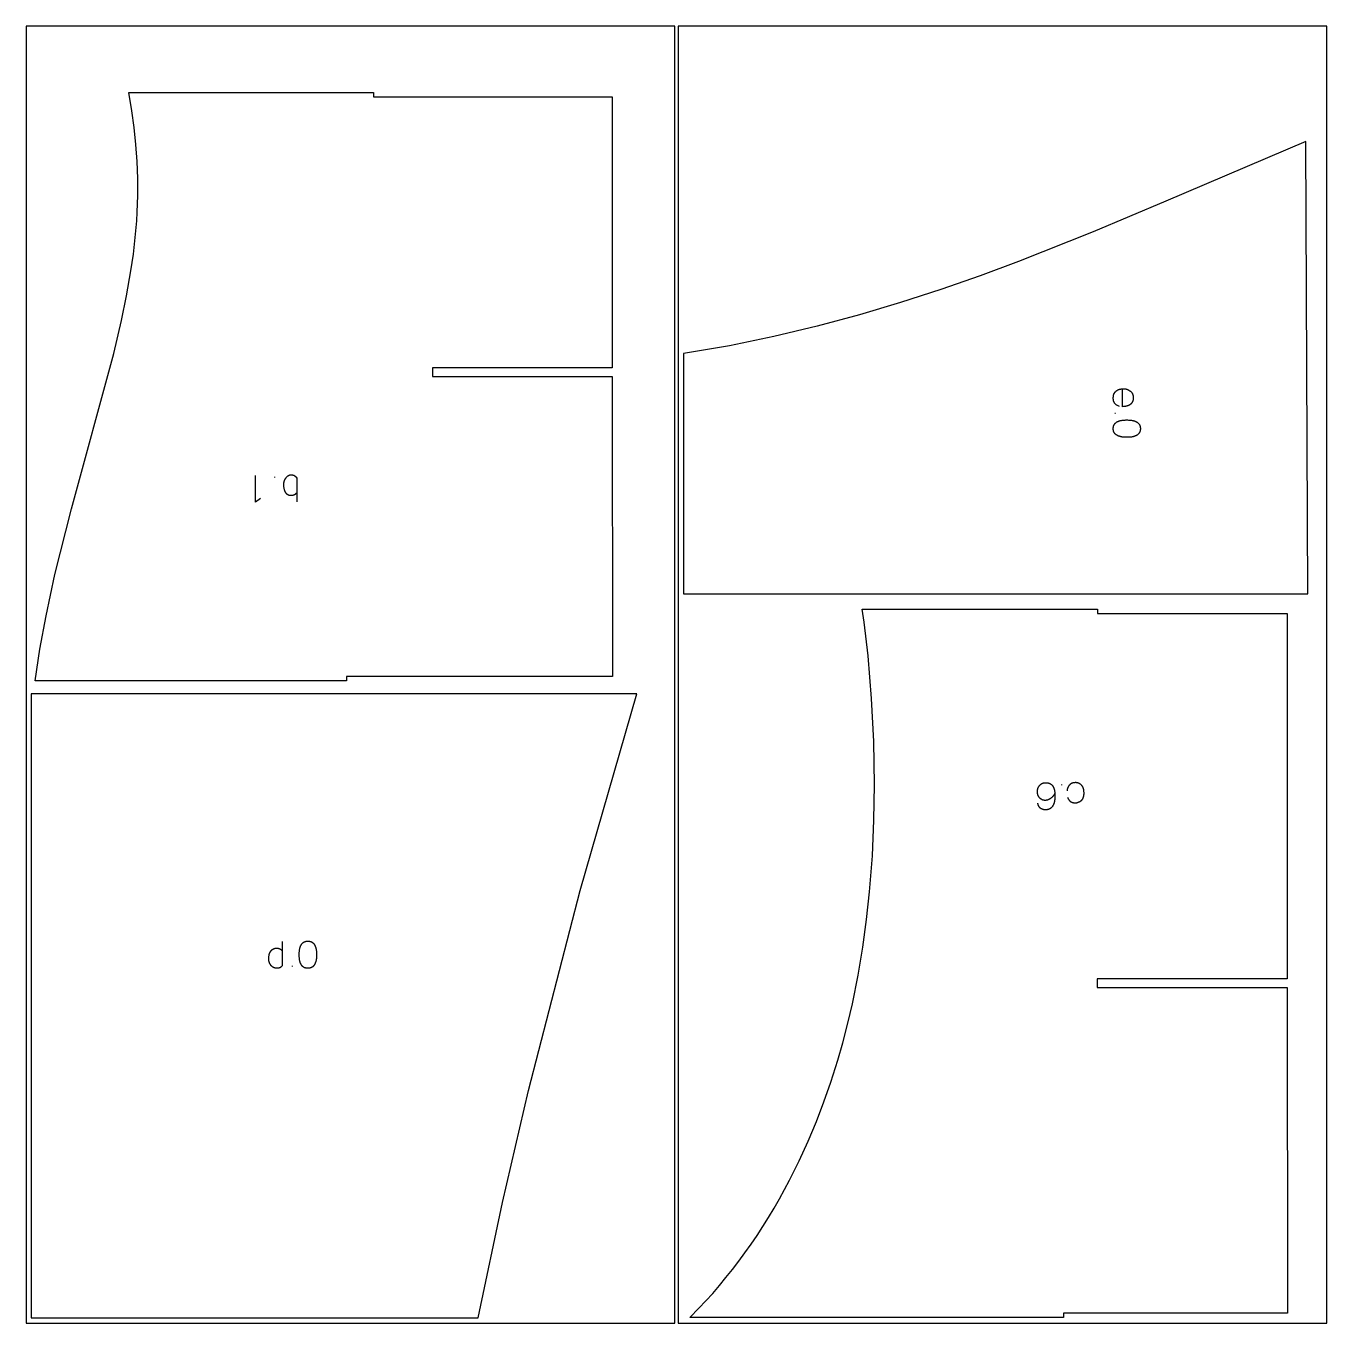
# Model space of a CAD drawing. Header units: millimetres. Extents: x 1718 to 33616, y 5029 to 7469.
# Drawn here: x 15212 to 17658, y 5029 to 7469 of the extents above; entities that cross this region are included whole.
import ezdxf

# ---------------------------------------------------------------- set-up
doc = ezdxf.new("R2010")
doc.units = ezdxf.units.MM
for name, color, linetype, true_color in [('ZZ_CORTE', 1, 'Continuous', 0xff0000), ('ZZ_GRABADO', 98, 'Continuous', 0x005600), ('ZZ_PANEL', 18, 'Continuous', 0x000000)]:
    doc.layers.add(name, color=color, linetype=linetype, true_color=true_color)

msp = doc.modelspace()

# ---------------------------------------------------------------- linework, layer by layer
at = {"layer": 'ZZ_CORTE'}
for points in [[(15404.8, 7344.4), (15865.5, 7344.4), (15865.5, 7336.2), (16313.8, 7336.2), (16314.1, 6826.4), (15975.9, 6826.4), (15975.9, 6809.9), (16314.2, 6809.9), (16314.5, 6245.7), (15814.3, 6245.7), (15814.3, 6237.4), (15229.1, 6237.4)], [(15229.1, 6237.4), (15238, 6296.7), (15249.4, 6359.5), (15266.1, 6437.4), (15297.2, 6561.2), (15376.7, 6853.1), (15391.2, 6914.9), (15400.9, 6961.5), (15409.1, 7008.4), (15413.6, 7039.8), (15417.2, 7071.3), (15419.9, 7102.9), (15420.9, 7118.8), (15421.5, 7134.7), (15421.9, 7150.6), (15422, 7166.5), (15421.8, 7182.5), (15420.6, 7214.3), (15418.3, 7246.2), (15414.9, 7278), (15410.6, 7309.7), (15404.8, 7344.4)], [(17618.9, 7251.8), (17355.1, 7139.7), (17218.9, 7082.3), (17078.3, 7026.2), (17005.9, 6999.3), (16932.1, 6973.5), (16856.5, 6948.9), (16779.1, 6925.8), (16699.8, 6904.5), (16618.3, 6885.1), (16534.5, 6867.8), (16448.4, 6853)], [(17622.1, 6401.2), (17618.9, 7251.8)], [(16448.4, 6853), (16448.4, 6575.3), (16448.4, 6401.2), (17622.1, 6401.2)], [(15221.7, 6213), (15221.7, 5039.2), (16062.3, 5039.2)], [(16062.3, 5039.2), (16107.5, 5255.7), (16156.5, 5466.5), (16253.9, 5842.9), (16360.4, 6212.6), (16360.5, 6212.9), (16360.5, 6213), (16360.5, 6213), (15221.7, 6213)]]:
    msp.add_lwpolyline(points, dxfattribs=at)
for points in [[(16460.3, 5039.6, 0), (16477.3, 5057, 0), (16490.3, 5070.8, 0), (16503.1, 5085, 0), (16515.6, 5099.6, 0), (16528, 5114.5, 0), (16540.2, 5129.7, 0), (16552.1, 5145.3, 0), (16563.8, 5161.2, 0), (16575.3, 5177.5, 0), (16586.5, 5194, 0), (16597.4, 5210.8, 0), (16608.1, 5227.8, 0), (16618.5, 5245.1, 0), (16628.6, 5262.6, 0), (16647.8, 5298.2, 0), (16665.9, 5334.5, 0), (16682.6, 5371.1, 0), (16698.1, 5408.1, 0), (16712.4, 5445.3, 0), (16725.4, 5482.5, 0), (16738.4, 5523.8, 0), (16747.8, 5556.5, 0), (16757.3, 5593.1, 0), (16765.8, 5629.5, 0), (16776.6, 5683.3, 0), (16785.5, 5736.3, 0), (16792.6, 5788.6, 0), (16798.2, 5840.3, 0), (16803.4, 5908.3, 0), (16806.4, 5975.3, 0), (16807.4, 6041.5, 0), (16806, 6123.3, 0), (16801.9, 6204.1, 0), (16795.2, 6284.1, 0), (16787.8, 6347.6, 0), (16784.4, 6372.3, 0)], [(16784.4, 6372.3, 0), (17226.8, 6372.3, 0), (17226.8, 6364, 0), (17583.3, 6364, 0), (17583.7, 5676.6, 0), (17226.4, 5676.6, 0), (17226.4, 5660.1, 0), (17583.7, 5660.1, 0), (17584.1, 5047.8, 0), (17162.7, 5047.8, 0), (17162.7, 5039.6, 0), (16460.3, 5039.6, 0)]]:
    msp.add_polyline3d(points, dxfattribs=at)
at = {"layer": 'ZZ_GRABADO'}
for points in [[(17268.3, 6753.3), (17267.1, 6753.8), (17265.9, 6754.4), (17264.6, 6755), (17263.4, 6755.7), (17263.1, 6755.8), (17262.8, 6756), (17262.5, 6756.2), (17262.2, 6756.4), (17261.9, 6756.6), (17261.6, 6756.8), (17261.3, 6757.1), (17261, 6757.3), (17260.8, 6757.6), (17260.5, 6757.9), (17260.2, 6758.2), (17260, 6758.5), (17259.7, 6758.8), (17259.5, 6759.1), (17259.2, 6759.4), (17259, 6759.8), (17258.7, 6760.1), (17258.5, 6760.5), (17258.3, 6760.8), (17258.1, 6761.2), (17257.9, 6761.6), (17257.7, 6762), (17257.6, 6762.4), (17257.4, 6762.8), (17257.3, 6763.2), (17257.2, 6763.6), (17257, 6764.1), (17256.9, 6764.5), (17256.8, 6765), (17256.8, 6765.4), (17256.7, 6765.9), (17256.6, 6766.3), (17256.6, 6766.8), (17256.5, 6767.3), (17256.5, 6767.8), (17256.5, 6768.2), (17256.5, 6768.7), (17256.5, 6769.2), (17256.5, 6769.7), (17256.5, 6770.1), (17256.5, 6770.6), (17256.5, 6771.1), (17256.6, 6771.5), (17256.6, 6772), (17256.7, 6772.5), (17256.7, 6773), (17256.8, 6773.4), (17256.9, 6773.9), (17257, 6774.4), (17257.1, 6774.8), (17257.2, 6775.3), (17257.3, 6775.7), (17257.5, 6776.1), (17257.6, 6776.6), (17257.8, 6777), (17258, 6777.4), (17258.2, 6777.8), (17258.4, 6778.2), (17258.6, 6778.6), (17258.9, 6779), (17259.1, 6779.4), (17259.4, 6779.8), (17259.7, 6780.1), (17260, 6780.5), (17260.3, 6780.8), (17260.6, 6781.2), (17260.9, 6781.5), (17261.3, 6781.8), (17261.6, 6782.1), (17261.9, 6782.4), (17262.2, 6782.7), (17262.6, 6783), (17262.9, 6783.3), (17263.3, 6783.5), (17263.6, 6783.8), (17264, 6784), (17264.3, 6784.2), (17264.7, 6784.4), (17265.1, 6784.6), (17265.5, 6784.8), (17265.8, 6785), (17266.2, 6785.2), (17266.6, 6785.3), (17267, 6785.5), (17267.4, 6785.6), (17267.8, 6785.8), (17268.2, 6785.9), (17268.7, 6786), (17269.1, 6786.1), (17269.5, 6786.2), (17270, 6786.3), (17270.4, 6786.3), (17270.9, 6786.4), (17271.3, 6786.4), (17271.8, 6786.5), (17272.2, 6786.5), (17275.7, 6786.6), (17277.3, 6786.6), (17278.8, 6786.6), (17279, 6786.6), (17279.2, 6786.5), (17279.4, 6786.5), (17279.6, 6786.5), (17279.7, 6786.5), (17279.9, 6786.4), (17280.1, 6786.4), (17280.3, 6786.4), (17280.5, 6786.3), (17280.7, 6786.3), (17281.1, 6786.2), (17281.6, 6786), (17282, 6785.9), (17282.4, 6785.7), (17282.9, 6785.6), (17283.3, 6785.4), (17283.8, 6785.2), (17284.3, 6784.9), (17284.8, 6784.7), (17285.3, 6784.4), (17285.8, 6784.1), (17286.3, 6783.8), (17286.7, 6783.5), (17287.2, 6783.2), (17287.6, 6782.9), (17288.1, 6782.6), (17288.5, 6782.3), (17288.9, 6782), (17289.2, 6781.7), (17289.6, 6781.4), (17289.9, 6781.1), (17290.3, 6780.7), (17290.6, 6780.4), (17290.7, 6780.3), (17290.8, 6780.1), (17291, 6779.9), (17291.1, 6779.8), (17291.2, 6779.6), (17291.3, 6779.4), (17291.5, 6779.3), (17291.6, 6779.1), (17291.8, 6778.8), (17292, 6778.4), (17292.2, 6778.1), (17292.4, 6777.7), (17292.5, 6777.4), (17292.7, 6777), (17292.9, 6776.6), (17293, 6776.3), (17293.1, 6775.9), (17293.3, 6775.5), (17293.4, 6775.1), (17293.5, 6774.8), (17293.6, 6774.4), (17293.7, 6774), (17293.8, 6773.6), (17293.8, 6773.2), (17293.9, 6772.8), (17294, 6772.4), (17294, 6772), (17294, 6771.6), (17294.1, 6771.2), (17294.1, 6770.8), (17294.1, 6770.4), (17294.1, 6769.9), (17294.1, 6769.5), (17294.1, 6769.1), (17294.1, 6768.7), (17294, 6768.3), (17294, 6767.9), (17294, 6767.5), (17293.9, 6767.1), (17293.8, 6766.7), (17293.8, 6766.3), (17293.7, 6765.9), (17293.6, 6765.5), (17293.5, 6765.1), (17293.4, 6764.7), (17293.3, 6764.3), (17293.1, 6763.9), (17293, 6763.5), (17292.8, 6763.1), (17292.7, 6762.8), (17292.5, 6762.4), (17292.3, 6762), (17292.1, 6761.7), (17291.9, 6761.3), (17291.7, 6761), (17291.5, 6760.6), (17291.3, 6760.3), (17291, 6759.9), (17290.8, 6759.6), (17290.5, 6759.3), (17290.3, 6759), (17290, 6758.7), (17289.8, 6758.4), (17289.5, 6758.1), (17289.2, 6757.9), (17288.9, 6757.6), (17288.6, 6757.4), (17288.3, 6757.1), (17288, 6756.9), (17287.7, 6756.7), (17287.4, 6756.5), (17287.1, 6756.3), (17286.7, 6756.1), (17286.4, 6755.9), (17286.1, 6755.7), (17285.7, 6755.6), (17285.4, 6755.4), (17285, 6755.2), (17284.7, 6755.1), (17284.3, 6754.9), (17283.9, 6754.8), (17283.5, 6754.7), (17283.2, 6754.5), (17282.8, 6754.4), (17282.4, 6754.3), (17282, 6754.2), (17281.6, 6754.1), (17281.2, 6754), (17280.3, 6753.8), (17279.5, 6753.7), (17277.7, 6753.4), (17275.8, 6753.2), (17273.9, 6753)], [(17273.9, 6753), (17273.9, 6786.5)], [(17259.7, 6741), (17260.8, 6741)], [(15652.4, 6580.1), (15643, 6573.6), (15643, 6623.6)], [(15679, 6621.1), (15679, 6620)], [(15721.9, 6618.9), (15720.2, 6620.3), (15718.8, 6621.4), (15718.2, 6621.8), (15717.7, 6622.2), (15717.4, 6622.3), (15717.2, 6622.5), (15717, 6622.6), (15716.9, 6622.7), (15716.5, 6622.9), (15716.1, 6623.1), (15715.7, 6623.3), (15715.2, 6623.5), (15714.8, 6623.6), (15714.6, 6623.7), (15714.4, 6623.8), (15714.2, 6623.8), (15714, 6623.9), (15713.8, 6623.9), (15713.6, 6624), (15713.3, 6624), (15713.1, 6624.1), (15712.9, 6624.1), (15712.7, 6624.2), (15712.5, 6624.2), (15712.3, 6624.2), (15711.8, 6624.3), (15711.4, 6624.3), (15710.9, 6624.3), (15710.5, 6624.3), (15710, 6624.3), (15709.6, 6624.3), (15709.4, 6624.3), (15709.2, 6624.3), (15708.9, 6624.2), (15708.7, 6624.2), (15708.5, 6624.2), (15708.3, 6624.1), (15708.1, 6624.1), (15707.9, 6624.1), (15707.7, 6624), (15707.5, 6624), (15707.3, 6623.9), (15707.1, 6623.8), (15706.9, 6623.8), (15706.7, 6623.7), (15706.5, 6623.7), (15706.3, 6623.6), (15706.1, 6623.5), (15705.9, 6623.4), (15705.7, 6623.3), (15705.5, 6623.2), (15705.3, 6623.2), (15705.1, 6623.1), (15704.9, 6623), (15704.7, 6622.8), (15704.4, 6622.6), (15704, 6622.4), (15703.6, 6622.1), (15703.3, 6621.9), (15702.9, 6621.6), (15702.5, 6621.3), (15702.2, 6621), (15701.8, 6620.7), (15701.5, 6620.3), (15701.1, 6620), (15700.8, 6619.6), (15700.5, 6619.2), (15700.1, 6618.8), (15699.8, 6618.4), (15699.5, 6617.9), (15699.2, 6617.5), (15698.9, 6617), (15698.5, 6616.5), (15698.2, 6616.1), (15698.1, 6615.8), (15698, 6615.6), (15697.8, 6615.3), (15697.7, 6615.1), (15697.6, 6614.8), (15697.5, 6614.6), (15697.4, 6614.3), (15697.3, 6614), (15697.2, 6613.8), (15697.1, 6613.5), (15697, 6613.2), (15696.9, 6612.9), (15696.8, 6612.6), (15696.7, 6612.3), (15696.6, 6611.7), (15696.4, 6611), (15696.3, 6610.3), (15696.2, 6609.6), (15696.2, 6608.9), (15696.1, 6608.2), (15696.1, 6607.4), (15696, 6606.6), (15696, 6605.8), (15696, 6604.9), (15696.1, 6604), (15696.1, 6603.2), (15696.2, 6602.3), (15696.4, 6601.2), (15696.5, 6600.1), (15696.7, 6599.1), (15696.9, 6598.1), (15697.2, 6597.2), (15697.3, 6596.7), (15697.4, 6596.3), (15697.6, 6595.8), (15697.7, 6595.4), (15697.9, 6595), (15698, 6594.6), (15698.2, 6594.2), (15698.3, 6593.8), (15698.5, 6593.5), (15698.7, 6593.1), (15698.9, 6592.8), (15699.1, 6592.4), (15699.3, 6592.1), (15699.5, 6591.8), (15699.7, 6591.5), (15699.9, 6591.2), (15700.1, 6590.9), (15700.3, 6590.6), (15700.6, 6590.4), (15700.8, 6590.1), (15700.9, 6590), (15701, 6589.9), (15701.2, 6589.8), (15701.3, 6589.7), (15701.5, 6589.5), (15701.8, 6589.3), (15702, 6589.1), (15702.2, 6588.9), (15702.5, 6588.7), (15702.7, 6588.6), (15703, 6588.4), (15703.2, 6588.2), (15703.5, 6588.1), (15703.7, 6587.9), (15704, 6587.8), (15704.2, 6587.7), (15704.5, 6587.5), (15704.8, 6587.4), (15705, 6587.3), (15705.3, 6587.2), (15705.5, 6587.1), (15705.8, 6587), (15706.1, 6586.9), (15706.4, 6586.8), (15706.6, 6586.8), (15706.9, 6586.7), (15707.2, 6586.6), (15707.5, 6586.6), (15707.7, 6586.5), (15708, 6586.5), (15708.3, 6586.4), (15708.6, 6586.4), (15708.9, 6586.4), (15709.2, 6586.4), (15709.5, 6586.4), (15709.7, 6586.4), (15710.1, 6586.4), (15710.5, 6586.4), (15710.9, 6586.4), (15711.3, 6586.4), (15711.7, 6586.5), (15712.2, 6586.5), (15712.6, 6586.6), (15713, 6586.7), (15713.4, 6586.7), (15713.7, 6586.8), (15714, 6586.9), (15714.4, 6587), (15714.7, 6587.1), (15715, 6587.2), (15715.3, 6587.3), (15715.6, 6587.4), (15715.9, 6587.5), (15716.2, 6587.6), (15716.5, 6587.8), (15716.8, 6587.9), (15717.1, 6588.1), (15717.4, 6588.3), (15717.6, 6588.4), (15718, 6588.7), (15718.2, 6588.8), (15718.5, 6589), (15718.9, 6589.3), (15719.4, 6589.7), (15721.9, 6591.9)], [(15721.9, 6574.1), (15721.9, 6618.9)], [(17146.6, 6025.3), (17146.2, 6024.7), (17145.9, 6024), (17145.4, 6023.4), (17145, 6022.8), (17144.6, 6022.2), (17144.2, 6021.6), (17143.7, 6021), (17143.3, 6020.5), (17142.8, 6019.9), (17142.3, 6019.4), (17141.8, 6018.9), (17141.3, 6018.4), (17140.8, 6017.9), (17140.2, 6017.4), (17139.7, 6016.9), (17139.2, 6016.5), (17138.5, 6016), (17137.9, 6015.5), (17137.5, 6015.3), (17137.2, 6015.1), (17136.9, 6014.9), (17136.6, 6014.7), (17136.2, 6014.5), (17135.9, 6014.4), (17135.6, 6014.2), (17135.2, 6014), (17134.9, 6013.9), (17134.6, 6013.7), (17134.2, 6013.6), (17133.9, 6013.5), (17133.6, 6013.3), (17133.3, 6013.2), (17132.9, 6013.1), (17132.6, 6013), (17132.3, 6012.9), (17131.9, 6012.9), (17131.6, 6012.8), (17131.3, 6012.7), (17130.9, 6012.6), (17130.6, 6012.6), (17130.2, 6012.6), (17129.9, 6012.5), (17129.6, 6012.5), (17129.2, 6012.5), (17128.9, 6012.5), (17128.6, 6012.5), (17128.2, 6012.5), (17127.7, 6012.5), (17127.3, 6012.5), (17126.9, 6012.5), (17126.6, 6012.6), (17126.2, 6012.6), (17125.8, 6012.7), (17125.4, 6012.8), (17125, 6012.8), (17124.7, 6012.9), (17124.3, 6013), (17123.9, 6013.1), (17123.6, 6013.3), (17123.2, 6013.4), (17122.9, 6013.5), (17122.6, 6013.7), (17122.2, 6013.8), (17121.9, 6014), (17121.6, 6014.2), (17121.2, 6014.4), (17120.9, 6014.6), (17120.6, 6014.8), (17120.3, 6015), (17120, 6015.2), (17119.7, 6015.4), (17119.4, 6015.7), (17119.1, 6015.9), (17118.9, 6016.2), (17118.6, 6016.5), (17118.3, 6016.7), (17118, 6017), (17117.8, 6017.3), (17117.5, 6017.6), (17117.3, 6017.9), (17117.1, 6018.2), (17116.8, 6018.5), (17116.6, 6018.8), (17116.4, 6019.1), (17116.2, 6019.5), (17116, 6019.8), (17115.9, 6020.1), (17115.7, 6020.4), (17115.5, 6020.8), (17115.4, 6021.1), (17115.2, 6021.4), (17115.1, 6021.8), (17114.9, 6022.1), (17114.8, 6022.5), (17114.7, 6022.8), (17114.6, 6023.2), (17114.5, 6023.5), (17114.4, 6023.9), (17114.3, 6024.3), (17114.2, 6024.7), (17114.1, 6025), (17114.1, 6025.4), (17114, 6025.8), (17114, 6026.2), (17113.9, 6026.6), (17113.9, 6027), (17113.8, 6027.4), (17113.8, 6027.8), (17113.8, 6028.2), (17113.8, 6028.7), (17113.8, 6029.1), (17113.8, 6029.5), (17113.9, 6030), (17113.9, 6030.4), (17113.9, 6030.8), (17114, 6031.3), (17114, 6031.7), (17114.1, 6032.1), (17114.1, 6032.5), (17114.2, 6032.9), (17114.3, 6033.3), (17114.4, 6033.7), (17114.5, 6034.1), (17114.6, 6034.5), (17114.7, 6034.9), (17114.9, 6035.3), (17115, 6035.6), (17115.1, 6036), (17115.3, 6036.4), (17115.5, 6036.7), (17115.6, 6037.1), (17115.8, 6037.4), (17116, 6037.8), (17116.2, 6038.1), (17116.4, 6038.4), (17116.6, 6038.8), (17116.8, 6039.1), (17117, 6039.4), (17117.3, 6039.7), (17117.5, 6040), (17117.7, 6040.4), (17118, 6040.7), (17118.3, 6041), (17118.6, 6041.3), (17118.9, 6041.6), (17119.1, 6041.8), (17119.4, 6042.1), (17119.7, 6042.4), (17120.1, 6042.6), (17120.4, 6042.9), (17120.7, 6043.1), (17121, 6043.3), (17121.3, 6043.5), (17121.7, 6043.7), (17122, 6043.9), (17122.4, 6044.1), (17122.7, 6044.3), (17123.1, 6044.5), (17123.4, 6044.6), (17123.8, 6044.8), (17124.2, 6044.9), (17124.5, 6045), (17124.9, 6045.1), (17125.3, 6045.2), (17125.7, 6045.3), (17126.1, 6045.4), (17126.5, 6045.5), (17126.9, 6045.5), (17127.3, 6045.6), (17127.7, 6045.6), (17128.1, 6045.7), (17128.6, 6045.7), (17129, 6045.7), (17129.4, 6045.7), (17130, 6045.7), (17130.5, 6045.7), (17131, 6045.7), (17131.5, 6045.6), (17132, 6045.6), (17132.5, 6045.5), (17133, 6045.4), (17133.5, 6045.3), (17134, 6045.2), (17134.4, 6045.1), (17134.9, 6045), (17135.3, 6044.9), (17135.8, 6044.7), (17136.2, 6044.6), (17136.6, 6044.4), (17137, 6044.2), (17137.4, 6044), (17137.8, 6043.8), (17138.2, 6043.6), (17138.6, 6043.4), (17139, 6043.1), (17139.3, 6042.9), (17139.7, 6042.6), (17140, 6042.3), (17140.4, 6042), (17140.7, 6041.7), (17141, 6041.4), (17141.3, 6041.1), (17141.6, 6040.7), (17141.9, 6040.4), (17142.2, 6040), (17142.5, 6039.7), (17142.7, 6039.3), (17143, 6038.9), (17143.2, 6038.5), (17143.5, 6038.1), (17143.7, 6037.6), (17143.9, 6037.2), (17144.2, 6036.7), (17144.4, 6036.3), (17144.6, 6035.8), (17144.8, 6035.3), (17144.9, 6034.8), (17145.1, 6034.3), (17145.3, 6033.7), (17145.4, 6033.2), (17145.6, 6032.7), (17145.7, 6032.1), (17145.9, 6031.5), (17146, 6030.9), (17146.2, 6029.7), (17146.4, 6028.5), (17146.5, 6027.2), (17146.7, 6025.8), (17146.7, 6024.4), (17146.8, 6023), (17146.8, 6021.5), (17146.8, 6019.8), (17146.7, 6018.2), (17146.7, 6016.7), (17146.5, 6015.2), (17146.4, 6013.8), (17146.2, 6012.4), (17146, 6011), (17145.7, 6009.8), (17145.6, 6009.1), (17145.4, 6008.5), (17145.2, 6007.9), (17145.1, 6007.3), (17144.9, 6006.8), (17144.7, 6006.2), (17144.5, 6005.7), (17144.3, 6005.1), (17144.1, 6004.6), (17143.9, 6004.1), (17143.6, 6003.6), (17143.4, 6003.1), (17143.1, 6002.7), (17142.9, 6002.2), (17142.6, 6001.8), (17142.3, 6001.4), (17142, 6001), (17141.8, 6000.6), (17141.4, 6000.2), (17141.1, 5999.8), (17140.8, 5999.4), (17140.5, 5999.1), (17140.2, 5998.8), (17139.8, 5998.4), (17139.5, 5998.1), (17139.1, 5997.8), (17138.7, 5997.5), (17138.3, 5997.3), (17137.9, 5997), (17137.5, 5996.8), (17137.1, 5996.6), (17136.7, 5996.3), (17136.3, 5996.1), (17135.9, 5995.9), (17135.4, 5995.8), (17135, 5995.6), (17134.5, 5995.5), (17134, 5995.3), (17133.6, 5995.2), (17133.1, 5995.1), (17132.6, 5995), (17132.1, 5994.9), (17131.6, 5994.8), (17131, 5994.8), (17130.5, 5994.7), (17130, 5994.7), (17129.4, 5994.7), (17128.9, 5994.7), (17128.5, 5994.7), (17128.1, 5994.7), (17127.8, 5994.7), (17127.4, 5994.7), (17127.1, 5994.7), (17126.7, 5994.8), (17126.4, 5994.8), (17126, 5994.9), (17125.7, 5994.9), (17125.4, 5995), (17125.1, 5995.1), (17124.7, 5995.1), (17124.4, 5995.2), (17124.1, 5995.3), (17123.8, 5995.4), (17123.5, 5995.5), (17123.2, 5995.6), (17122.9, 5995.7), (17122.6, 5995.8), (17122.3, 5996), (17122, 5996.1), (17121.8, 5996.2), (17121.5, 5996.4), (17121.2, 5996.5), (17121, 5996.7), (17120.7, 5996.8), (17120.4, 5997), (17120.2, 5997.2), (17119.9, 5997.4), (17119.7, 5997.6), (17119.4, 5997.8), (17119.2, 5998), (17119, 5998.2), (17118.7, 5998.4), (17118.5, 5998.6), (17118.3, 5998.8), (17118.1, 5999.1), (17117.9, 5999.3), (17117.7, 5999.5), (17117.5, 5999.8), (17117.3, 6000), (17117.2, 6000.3), (17117, 6000.6), (17116.8, 6000.8), (17116.7, 6001.1), (17116.5, 6001.4), (17116.3, 6001.6), (17116.2, 6001.9), (17116.1, 6002.2), (17115.9, 6002.5), (17115.8, 6002.8), (17115.7, 6003.1), (17115.6, 6003.4), (17115.5, 6003.7), (17115.4, 6004), (17115.3, 6004.4), (17115.2, 6004.7), (17115.1, 6005), (17115, 6005.4), (17114.9, 6005.7), (17114.9, 6006), (17114.8, 6006.4), (17114.7, 6006.8), (17114.7, 6007.1)], [(17170.6, 6018.3), (17171, 6017.2), (17171.2, 6016.7), (17171.4, 6016.2), (17171.7, 6015.7), (17171.9, 6015.3), (17172.1, 6014.8), (17172.4, 6014.4), (17172.5, 6014.2), (17172.6, 6014), (17172.7, 6013.8), (17172.9, 6013.6), (17173, 6013.4), (17173.2, 6013.2), (17173.5, 6012.8), (17173.8, 6012.4), (17174.2, 6011.9), (17174.6, 6011.5), (17175, 6011.1), (17175.2, 6010.9), (17175.4, 6010.7), (17175.6, 6010.5), (17175.8, 6010.4), (17176.1, 6010.2), (17176.3, 6010), (17176.6, 6009.9), (17176.8, 6009.7), (17177.1, 6009.6), (17177.3, 6009.4), (17177.6, 6009.3), (17177.9, 6009.1), (17178.2, 6009), (17178.5, 6008.9), (17178.8, 6008.8), (17179.1, 6008.7), (17179.7, 6008.5), (17180.3, 6008.4), (17180.9, 6008.2), (17181.5, 6008.1), (17182.1, 6008), (17182.7, 6007.9), (17183, 6007.9), (17183.3, 6007.9), (17183.5, 6007.8), (17183.8, 6007.8), (17184.4, 6007.8), (17185, 6007.8), (17185.5, 6007.8), (17186.1, 6007.9), (17186.6, 6007.9), (17186.9, 6007.9), (17187.1, 6008), (17187.4, 6008), (17187.6, 6008.1), (17187.9, 6008.1), (17188.1, 6008.2), (17188.6, 6008.3), (17189.1, 6008.4), (17189.6, 6008.6), (17190.1, 6008.8), (17190.6, 6009), (17191.1, 6009.2), (17191.7, 6009.4), (17192.2, 6009.7), (17192.8, 6009.9), (17193.4, 6010.2), (17193.9, 6010.5), (17194.4, 6010.8), (17195, 6011.1), (17195.5, 6011.5), (17196, 6011.8), (17196.5, 6012.2), (17196.6, 6012.3), (17196.7, 6012.4), (17196.9, 6012.5), (17197, 6012.6), (17197.1, 6012.7), (17197.2, 6012.8), (17197.3, 6012.9), (17197.5, 6013), (17197.6, 6013.2), (17197.7, 6013.3), (17197.8, 6013.4), (17197.9, 6013.6), (17198, 6013.7), (17198.1, 6013.9), (17198.4, 6014.2), (17198.6, 6014.5), (17198.8, 6014.9), (17199, 6015.2), (17199.2, 6015.6), (17199.4, 6016), (17199.6, 6016.4), (17199.8, 6016.8), (17200, 6017.3), (17200.1, 6017.7), (17200.3, 6018.2), (17200.5, 6018.7), (17200.6, 6019.1), (17200.7, 6019.6), (17200.9, 6020.1), (17201, 6020.6), (17201.1, 6021.1), (17201.2, 6021.6), (17201.3, 6022.1), (17201.3, 6022.6), (17201.4, 6023.1), (17201.4, 6023.7), (17201.5, 6024.2), (17201.5, 6024.7), (17201.5, 6025.3), (17201.5, 6026.3), (17201.5, 6027.4), (17201.4, 6028.5), (17201.4, 6029.5), (17201.2, 6030.6), (17201.1, 6031.6), (17200.9, 6032.6), (17200.7, 6033.6), (17200.5, 6034.1), (17200.4, 6034.6), (17200.3, 6035.1), (17200.1, 6035.5), (17200, 6036), (17199.8, 6036.4), (17199.6, 6036.8), (17199.4, 6037.2), (17199.2, 6037.6), (17199, 6038), (17198.8, 6038.4), (17198.6, 6038.7), (17198.4, 6039.1), (17198.2, 6039.2), (17198.1, 6039.4), (17198, 6039.6), (17197.9, 6039.7), (17197.7, 6039.9), (17197.6, 6040), (17197.4, 6040.3), (17197.1, 6040.6), (17196.8, 6040.9), (17196.5, 6041.2), (17196.2, 6041.5), (17195.9, 6041.7), (17195.6, 6042), (17195.3, 6042.2), (17195, 6042.5), (17194.7, 6042.7), (17194.4, 6043), (17194, 6043.2), (17193.7, 6043.4), (17193.4, 6043.6), (17193, 6043.8), (17192.7, 6044), (17192.3, 6044.2), (17192, 6044.4), (17191.6, 6044.5), (17191.3, 6044.7), (17190.9, 6044.9), (17190.6, 6045), (17190.2, 6045.1), (17189.9, 6045.2), (17189.6, 6045.3), (17189.3, 6045.4), (17188.9, 6045.5), (17188.6, 6045.6), (17188.3, 6045.6), (17188, 6045.7), (17187.7, 6045.7), (17187.4, 6045.7), (17186.8, 6045.8), (17186.1, 6045.8), (17185.5, 6045.8), (17184.9, 6045.8), (17184.2, 6045.7), (17183.5, 6045.7), (17182.8, 6045.6), (17182.1, 6045.5), (17181.7, 6045.4), (17181.4, 6045.4), (17181, 6045.3), (17180.7, 6045.2), (17180.4, 6045.1), (17180, 6045), (17179.7, 6044.9), (17179.4, 6044.8), (17179.1, 6044.7), (17178.8, 6044.6), (17178.5, 6044.5), (17178.2, 6044.3), (17177.9, 6044.2), (17177.6, 6044.1), (17177.3, 6043.9), (17177, 6043.7), (17176.8, 6043.6), (17176.5, 6043.4), (17176.2, 6043.2), (17176, 6043), (17175.7, 6042.8), (17175.5, 6042.6), (17175.2, 6042.4), (17175, 6042.2), (17174.8, 6042), (17174.5, 6041.7), (17174.3, 6041.5), (17174.1, 6041.2), (17173.9, 6040.9), (17173.6, 6040.7), (17173.4, 6040.4), (17173.2, 6040.1), (17172.8, 6039.5), (17172.5, 6038.9), (17172.1, 6038.4), (17171.8, 6037.8), (17171.4, 6037.2), (17171.2, 6036.7), (17170.9, 6036.1), (17170.6, 6035.6), (17170.5, 6035.3), (17170.4, 6035), (17170.3, 6034.7), (17170.2, 6034.5), (17170.1, 6034.2), (17170.1, 6033.9), (17170, 6033.5), (17170, 6033.2), (17169.9, 6032.9), (17169.9, 6032.6), (17169.8, 6032.2), (17169.8, 6031.9), (17169.8, 6031.6), (17169.8, 6031.2), (17169.8, 6030.8), (17169.8, 6030.5)], [(17159.4, 6042.4), (17159.4, 6041.3)], [(15693.7, 5702.1), (15693.5, 5701.7), (15693.3, 5701.4), (15693.1, 5701.1), (15692.8, 5700.8), (15692.6, 5700.5), (15692.4, 5700.2), (15692.1, 5699.9), (15691.9, 5699.6), (15691.6, 5699.4), (15691.4, 5699.1), (15691.1, 5698.9), (15690.9, 5698.7), (15690.7, 5698.6), (15690.6, 5698.5), (15690.5, 5698.4), (15690.3, 5698.3), (15690.2, 5698.2), (15690, 5698.1), (15689.9, 5698), (15689.7, 5697.9), (15689.6, 5697.8), (15689.4, 5697.7), (15689.3, 5697.6), (15689.1, 5697.6), (15689, 5697.5), (15688.8, 5697.4), (15688.7, 5697.4), (15688.5, 5697.3), (15688.4, 5697.2), (15688.2, 5697.2), (15688, 5697.1), (15687.9, 5697), (15687.7, 5697), (15687.5, 5696.9), (15687.2, 5696.8), (15686.9, 5696.8), (15686.5, 5696.7), (15686.2, 5696.6), (15685.8, 5696.6), (15685.4, 5696.6), (15685.1, 5696.5), (15684.7, 5696.5), (15684.3, 5696.5), (15683.9, 5696.5), (15683.4, 5696.5), (15683, 5696.6), (15682.5, 5696.6), (15682.1, 5696.6), (15681.6, 5696.7), (15681.2, 5696.8), (15680.8, 5696.8), (15680.4, 5696.9), (15680, 5697), (15679.6, 5697.2), (15679.2, 5697.3), (15678.8, 5697.4), (15678.4, 5697.6), (15678, 5697.7), (15677.7, 5697.9), (15677.3, 5698.1), (15676.9, 5698.3), (15676.6, 5698.5), (15676.2, 5698.7), (15675.9, 5698.9), (15675.5, 5699.1), (15675.2, 5699.4), (15674.9, 5699.6), (15674.5, 5699.9), (15674.2, 5700.1), (15673.9, 5700.4), (15673.6, 5700.7), (15673.3, 5701), (15673, 5701.4), (15672.7, 5701.7), (15672.4, 5702), (15672.2, 5702.4), (15671.9, 5702.7), (15671.7, 5703), (15671.4, 5703.4), (15671.2, 5703.7), (15671, 5704), (15670.8, 5704.4), (15670.6, 5704.8), (15670.4, 5705.1), (15670.2, 5705.5), (15670, 5705.8), (15669.8, 5706.2), (15669.7, 5706.6), (15669.5, 5707), (15669.4, 5707.4), (15669.2, 5707.8), (15669.1, 5708.2), (15669, 5708.6), (15668.9, 5709), (15668.8, 5709.4), (15668.7, 5709.8), (15668.6, 5710.2), (15668.5, 5710.7), (15668.5, 5711.1), (15668.4, 5711.5), (15668.3, 5712), (15668.3, 5712.4), (15668.3, 5712.9), (15668.2, 5713.3), (15668.2, 5713.8), (15668.2, 5714.2), (15668.2, 5714.7), (15668.2, 5715.7), (15668.2, 5716.7), (15668.3, 5717.7), (15668.4, 5718.6), (15668.5, 5719.5), (15668.7, 5720.4), (15668.8, 5721.3), (15668.9, 5721.7), (15669, 5722.1), (15669.1, 5722.5), (15669.3, 5722.9), (15669.4, 5723.4), (15669.5, 5723.7), (15669.6, 5724.1), (15669.8, 5724.5), (15669.9, 5724.9), (15670.1, 5725.3), (15670.3, 5725.7), (15670.4, 5726), (15670.6, 5726.4), (15670.8, 5726.7), (15671, 5727.1), (15671.2, 5727.4), (15671.4, 5727.8), (15671.6, 5728.1), (15671.8, 5728.5), (15672.1, 5728.9), (15672.4, 5729.2), (15672.6, 5729.6), (15672.9, 5729.9), (15673.2, 5730.2), (15673.5, 5730.6), (15673.8, 5730.9), (15674.1, 5731.2), (15674.4, 5731.4), (15674.8, 5731.7), (15675.1, 5732), (15675.4, 5732.2), (15675.8, 5732.4), (15676.1, 5732.6), (15676.5, 5732.8), (15676.9, 5733), (15677.2, 5733.2), (15677.6, 5733.4), (15678, 5733.5), (15678.4, 5733.7), (15678.8, 5733.8), (15679.2, 5733.9), (15679.7, 5734), (15680.1, 5734.1), (15680.5, 5734.2), (15681, 5734.3), (15681.4, 5734.3), (15681.9, 5734.4), (15682.4, 5734.4), (15682.8, 5734.4), (15683.3, 5734.4), (15683.7, 5734.4), (15684.1, 5734.4), (15684.5, 5734.4), (15684.8, 5734.3), (15685.2, 5734.3), (15685.6, 5734.2), (15685.9, 5734.2), (15686.3, 5734.1), (15686.6, 5734), (15687, 5733.9), (15687.3, 5733.8), (15687.7, 5733.7), (15688, 5733.6), (15688.4, 5733.5), (15688.7, 5733.3), (15689, 5733.2), (15689.3, 5733), (15689.7, 5732.8), (15690, 5732.6), (15690.3, 5732.5), (15690.6, 5732.3), (15690.9, 5732), (15691.2, 5731.8), (15691.5, 5731.6), (15691.8, 5731.4), (15692.1, 5731.1), (15692.3, 5730.8), (15692.6, 5730.6), (15692.9, 5730.3), (15693.2, 5730), (15693.4, 5729.7), (15693.7, 5729.4)], [(15693.7, 5746.8), (15693.7, 5702.1)], [(15712.6, 5699.9), (15712.6, 5700.9)]]:
    msp.add_lwpolyline(points, dxfattribs=at)
for points in [[(17281.9, 6728.1), (17283.4, 6728.1), (17285, 6728), (17286.4, 6727.9), (17287.9, 6727.8), (17289.2, 6727.7), (17290.6, 6727.5), (17291.8, 6727.3), (17293.1, 6727.1), (17293.7, 6726.9), (17294.2, 6726.8), (17294.8, 6726.6), (17295.4, 6726.5), (17295.9, 6726.3), (17296.4, 6726.2), (17296.9, 6726), (17297.5, 6725.8), (17297.9, 6725.6), (17298.4, 6725.4), (17298.9, 6725.2), (17299.4, 6725), (17299.8, 6724.7), (17300.2, 6724.5), (17300.6, 6724.3), (17301, 6724), (17301.4, 6723.7), (17301.8, 6723.5), (17302.2, 6723.2), (17302.5, 6722.9), (17302.9, 6722.6), (17303.2, 6722.3), (17303.5, 6722), (17303.8, 6721.7), (17304.1, 6721.4), (17304.4, 6721.1), (17304.7, 6720.7), (17304.9, 6720.4), (17305.2, 6720), (17305.4, 6719.7), (17305.6, 6719.3), (17305.8, 6718.9), (17306, 6718.5), (17306.2, 6718.1), (17306.4, 6717.7), (17306.5, 6717.3), (17306.7, 6716.9), (17306.8, 6716.5), (17306.9, 6716), (17307, 6715.6), (17307.1, 6715.1), (17307.2, 6714.7), (17307.3, 6714.2), (17307.3, 6713.7), (17307.4, 6713.3), (17307.4, 6712.8), (17307.4, 6712.3), (17307.4, 6711.8), (17307.4, 6711.3), (17307.4, 6710.8), (17307.4, 6710.3), (17307.3, 6709.8), (17307.3, 6709.3), (17307.2, 6708.9), (17307.1, 6708.4), (17307, 6707.9), (17306.9, 6707.5), (17306.8, 6707.1), (17306.7, 6706.6), (17306.5, 6706.2), (17306.4, 6705.8), (17306.2, 6705.4), (17306, 6705), (17305.8, 6704.6), (17305.6, 6704.3), (17305.4, 6703.9), (17305.2, 6703.5), (17304.9, 6703.2), (17304.7, 6702.8), (17304.4, 6702.5), (17304.1, 6702.2), (17303.8, 6701.8), (17303.5, 6701.5), (17303.2, 6701.2), (17302.9, 6700.9), (17302.5, 6700.6), (17302.2, 6700.3), (17301.8, 6700.1), (17301.4, 6699.8), (17301, 6699.5), (17300.6, 6699.3), (17300.2, 6699), (17299.8, 6698.8), (17299.4, 6698.6), (17298.9, 6698.4), (17298.4, 6698.2), (17297.9, 6698), (17297.5, 6697.8), (17296.9, 6697.6), (17296.4, 6697.4), (17295.9, 6697.2), (17295.4, 6697.1), (17294.8, 6696.9), (17294.2, 6696.8), (17293.7, 6696.6), (17293.1, 6696.5), (17291.8, 6696.2), (17290.6, 6696), (17289.2, 6695.9), (17287.9, 6695.7), (17286.4, 6695.6), (17285, 6695.5), (17283.4, 6695.5), (17281.9, 6695.5), (17279.8, 6695.5), (17277.9, 6695.6), (17276, 6695.7), (17275.1, 6695.8), (17274.2, 6695.9), (17273.4, 6696), (17272.5, 6696.2), (17271.7, 6696.3), (17270.9, 6696.5), (17270.1, 6696.7), (17269.4, 6696.8), (17268.6, 6697.1), (17267.9, 6697.3), (17267.2, 6697.5), (17266.5, 6697.8), (17265.9, 6698), (17265.3, 6698.3), (17264.6, 6698.6), (17264.1, 6698.9), (17263.5, 6699.2), (17263.2, 6699.4), (17262.9, 6699.5), (17262.7, 6699.7), (17262.4, 6699.9), (17262.2, 6700.1), (17261.9, 6700.2), (17261.7, 6700.4), (17261.4, 6700.6), (17261.2, 6700.8), (17261, 6701), (17260.7, 6701.2), (17260.5, 6701.4), (17260.3, 6701.6), (17260.1, 6701.8), (17259.9, 6702), (17259.7, 6702.3), (17259.5, 6702.5), (17259.3, 6702.7), (17259.1, 6702.9), (17259, 6703.2), (17258.8, 6703.4), (17258.6, 6703.6), (17258.5, 6703.9), (17258.3, 6704.1), (17258.2, 6704.4), (17258, 6704.6), (17257.9, 6704.9), (17257.8, 6705.1), (17257.6, 6705.4), (17257.5, 6705.7), (17257.4, 6705.9), (17257.3, 6706.2), (17257.2, 6706.5), (17257.1, 6706.8), (17257, 6707), (17256.9, 6707.3), (17256.9, 6707.6), (17256.8, 6707.9), (17256.7, 6708.2), (17256.7, 6708.5), (17256.6, 6708.8), (17256.6, 6709.1), (17256.5, 6709.5), (17256.5, 6709.8), (17256.4, 6710.1), (17256.4, 6710.4), (17256.4, 6710.8), (17256.4, 6711.1), (17256.4, 6711.8), (17256.4, 6712.3), (17256.4, 6712.8), (17256.4, 6713.3), (17256.5, 6713.7), (17256.5, 6714.2), (17256.6, 6714.7), (17256.7, 6715.1), (17256.8, 6715.6), (17256.9, 6716), (17257, 6716.5), (17257.1, 6716.9), (17257.3, 6717.3), (17257.4, 6717.7), (17257.6, 6718.1), (17257.8, 6718.5), (17258, 6718.9), (17258.2, 6719.3), (17258.4, 6719.7), (17258.6, 6720), (17258.9, 6720.4), (17259.1, 6720.7), (17259.4, 6721.1), (17259.7, 6721.4), (17260, 6721.7), (17260.3, 6722), (17260.6, 6722.3), (17260.9, 6722.6), (17261.3, 6722.9), (17261.6, 6723.2), (17262, 6723.5), (17262.4, 6723.7), (17262.7, 6724), (17263.2, 6724.3), (17263.6, 6724.5), (17264, 6724.7), (17264.4, 6725), (17264.9, 6725.2), (17265.4, 6725.4), (17265.8, 6725.6), (17266.3, 6725.8), (17266.8, 6726), (17267.4, 6726.2), (17267.9, 6726.3), (17268.4, 6726.5), (17269, 6726.6), (17269.5, 6726.8), (17270.1, 6726.9), (17270.7, 6727.1), (17271.9, 6727.3), (17273.2, 6727.5), (17274.5, 6727.7), (17275.9, 6727.8), (17277.3, 6727.9), (17278.8, 6728), (17280.3, 6728.1)], [(15725.5, 5722), (15725.5, 5723.6), (15725.6, 5725.1), (15725.6, 5726.6), (15725.8, 5728), (15725.9, 5729.4), (15726.1, 5730.7), (15726.3, 5732), (15726.5, 5733.2), (15726.7, 5733.8), (15726.8, 5734.4), (15726.9, 5734.9), (15727.1, 5735.5), (15727.3, 5736), (15727.4, 5736.6), (15727.6, 5737.1), (15727.8, 5737.6), (15728, 5738.1), (15728.2, 5738.6), (15728.4, 5739), (15728.6, 5739.5), (15728.9, 5739.9), (15729.1, 5740.4), (15729.3, 5740.8), (15729.6, 5741.2), (15729.8, 5741.6), (15730.1, 5742), (15730.4, 5742.3), (15730.7, 5742.7), (15731, 5743), (15731.3, 5743.3), (15731.6, 5743.7), (15731.9, 5744), (15732.2, 5744.3), (15732.5, 5744.5), (15732.9, 5744.8), (15733.2, 5745.1), (15733.6, 5745.3), (15733.9, 5745.5), (15734.3, 5745.8), (15734.7, 5746), (15735.1, 5746.2), (15735.5, 5746.3), (15735.9, 5746.5), (15736.3, 5746.7), (15736.7, 5746.8), (15737.1, 5746.9), (15737.6, 5747.1), (15738, 5747.2), (15738.4, 5747.3), (15738.9, 5747.3), (15739.4, 5747.4), (15739.8, 5747.5), (15740.3, 5747.5), (15740.8, 5747.5), (15741.3, 5747.6), (15741.8, 5747.6), (15742.3, 5747.6), (15742.8, 5747.5), (15743.3, 5747.5), (15743.8, 5747.5), (15744.3, 5747.4), (15744.7, 5747.3), (15745.2, 5747.3), (15745.6, 5747.2), (15746.1, 5747.1), (15746.5, 5746.9), (15746.9, 5746.8), (15747.4, 5746.7), (15747.8, 5746.5), (15748.2, 5746.3), (15748.6, 5746.2), (15749, 5746), (15749.3, 5745.8), (15749.7, 5745.5), (15750.1, 5745.3), (15750.4, 5745.1), (15750.8, 5744.8), (15751.1, 5744.5), (15751.4, 5744.3), (15751.8, 5744), (15752.1, 5743.7), (15752.4, 5743.3), (15752.7, 5743), (15753, 5742.7), (15753.2, 5742.3), (15753.5, 5742), (15753.8, 5741.6), (15754, 5741.2), (15754.3, 5740.8), (15754.5, 5740.4), (15754.8, 5739.9), (15755, 5739.5), (15755.2, 5739), (15755.4, 5738.6), (15755.6, 5738.1), (15755.8, 5737.6), (15756, 5737.1), (15756.2, 5736.6), (15756.4, 5736), (15756.5, 5735.5), (15756.7, 5734.9), (15756.8, 5734.4), (15757, 5733.8), (15757.1, 5733.2), (15757.3, 5732), (15757.6, 5730.7), (15757.7, 5729.4), (15757.9, 5728), (15758, 5726.6), (15758.1, 5725.1), (15758.1, 5723.6), (15758.1, 5722), (15758.1, 5720), (15758, 5718), (15757.9, 5716.1), (15757.8, 5715.2), (15757.7, 5714.3), (15757.6, 5713.5), (15757.4, 5712.6), (15757.3, 5711.8), (15757.1, 5711), (15756.9, 5710.2), (15756.7, 5709.5), (15756.5, 5708.7), (15756.3, 5708), (15756.1, 5707.3), (15755.8, 5706.7), (15755.6, 5706), (15755.3, 5705.4), (15755, 5704.8), (15754.7, 5704.2), (15754.4, 5703.6), (15754.2, 5703.3), (15754.1, 5703.1), (15753.9, 5702.8), (15753.7, 5702.5), (15753.5, 5702.3), (15753.3, 5702), (15753.2, 5701.8), (15753, 5701.5), (15752.8, 5701.3), (15752.6, 5701.1), (15752.4, 5700.9), (15752.2, 5700.6), (15752, 5700.4), (15751.8, 5700.2), (15751.5, 5700), (15751.3, 5699.8), (15751.1, 5699.6), (15750.9, 5699.4), (15750.7, 5699.3), (15750.4, 5699.1), (15750.2, 5698.9), (15750, 5698.7), (15749.7, 5698.6), (15749.5, 5698.4), (15749.2, 5698.3), (15749, 5698.2), (15748.7, 5698), (15748.5, 5697.9), (15748.2, 5697.8), (15747.9, 5697.6), (15747.7, 5697.5), (15747.4, 5697.4), (15747.1, 5697.3), (15746.8, 5697.2), (15746.5, 5697.1), (15746.3, 5697.1), (15746, 5697), (15745.7, 5696.9), (15745.4, 5696.8), (15745.1, 5696.8), (15744.8, 5696.7), (15744.4, 5696.7), (15744.1, 5696.6), (15743.8, 5696.6), (15743.5, 5696.6), (15743.2, 5696.5), (15742.8, 5696.5), (15742.5, 5696.5), (15741.8, 5696.5), (15741.3, 5696.5), (15740.8, 5696.5), (15740.3, 5696.6), (15739.8, 5696.6), (15739.4, 5696.7), (15738.9, 5696.7), (15738.4, 5696.8), (15738, 5696.9), (15737.6, 5697), (15737.1, 5697.1), (15736.7, 5697.3), (15736.3, 5697.4), (15735.9, 5697.6), (15735.5, 5697.7), (15735.1, 5697.9), (15734.7, 5698.1), (15734.3, 5698.3), (15733.9, 5698.5), (15733.6, 5698.7), (15733.2, 5699), (15732.9, 5699.2), (15732.5, 5699.5), (15732.2, 5699.8), (15731.9, 5700.1), (15731.6, 5700.4), (15731.3, 5700.7), (15731, 5701), (15730.7, 5701.4), (15730.4, 5701.7), (15730.1, 5702.1), (15729.8, 5702.5), (15729.6, 5702.9), (15729.3, 5703.3), (15729.1, 5703.7), (15728.9, 5704.1), (15728.6, 5704.6), (15728.4, 5705), (15728.2, 5705.5), (15728, 5706), (15727.8, 5706.5), (15727.6, 5707), (15727.4, 5707.5), (15727.3, 5708), (15727.1, 5708.6), (15726.9, 5709.1), (15726.8, 5709.7), (15726.7, 5710.3), (15726.5, 5710.8), (15726.3, 5712.1), (15726.1, 5713.3), (15725.9, 5714.7), (15725.8, 5716), (15725.6, 5717.4), (15725.6, 5718.9), (15725.5, 5720.4)]]:
    msp.add_lwpolyline(points, close=True, dxfattribs=at)
at = {"layer": 'ZZ_PANEL'}
for points in [[(15211.7, 5029.2), (16431.7, 5029.2), (16431.7, 7469.2), (15211.7, 7469.2)], [(16438.4, 5029.2), (17658.4, 5029.2), (17658.4, 7469.2), (16438.4, 7469.2)]]:
    msp.add_lwpolyline(points, close=True, dxfattribs=at)

doc.saveas('drawing.dxf')
